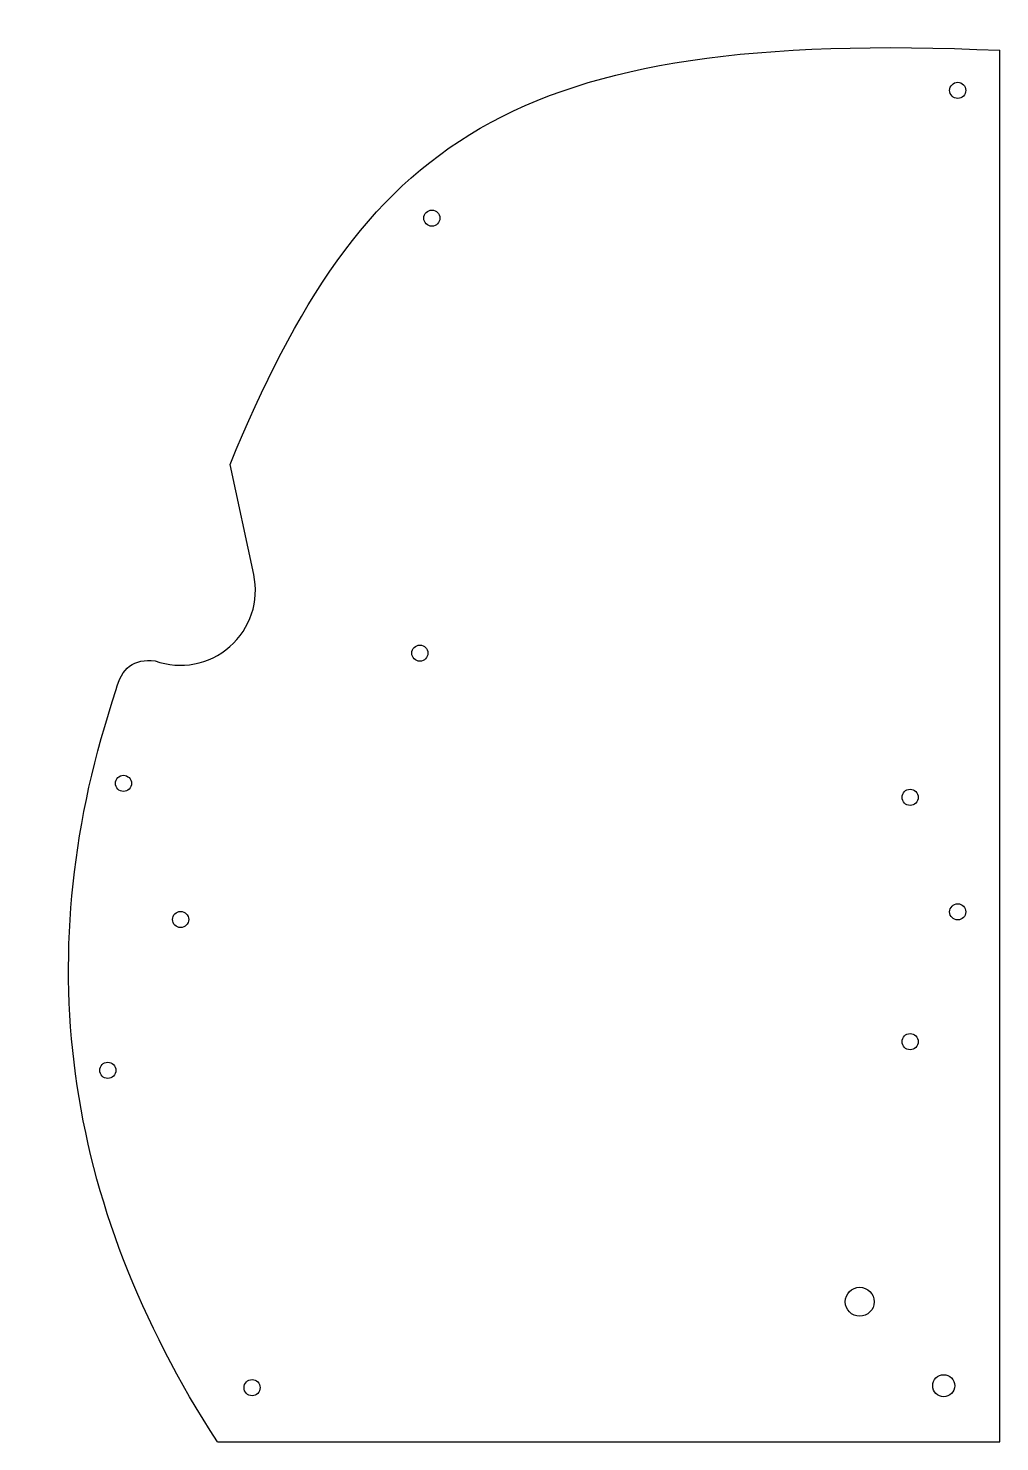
# Model space of a CAD drawing. Header units: inches. Extents: x 15.3 to 24, y 0 to 12.6.
import ezdxf

# ---------------------------------------------------------------- set-up
doc = ezdxf.new("R2010")
doc.units = ezdxf.units.IN
doc.header["$MEASUREMENT"] = 0

msp = doc.modelspace()

# ---------------------------------------------------------------- linework, layer by layer
at = {"color": 7, "linetype": 'Continuous', "lineweight": 25}
for p, q in [((24, 0), (24, 12.427)), ((17.341, 7.746), (17.129, 8.728)), ((17.016, 0), (24, 0))]:
    msp.add_line(p, q, dxfattribs=at)
for centre, radius in [((23.625, 12.069), 0.072), ((18.931, 10.928), 0.072), ((18.824, 7.043), 0.072), ((16.178, 5.88), 0.072), ((23.2, 5.755), 0.072), ((23.625, 4.732), 0.072), ((16.688, 4.664), 0.072), ((23.2, 3.573), 0.072), ((16.038, 3.317), 0.072), ((22.75, 1.25), 0.129), ((17.326, 0.483), 0.072), ((23.5, 0.5), 0.098)]:
    msp.add_circle(centre, radius, dxfattribs=at)
msp.add_arc((16.686, 7.605), 0.67, 250.2925, 12.1596, dxfattribs=at)
for points in [[(17.129, 8.728), (18.317, 11.606), (19.608, 12.624), (24, 12.427)], [(16.114, 6.717), (16.157, 6.91), (16.272, 6.995), (16.46, 6.974)], [(17.016, 0), (15.629, 2.14), (15.328, 4.379), (16.114, 6.717)]]:
    msp.add_open_spline(points, degree=3, dxfattribs=at)

doc.saveas('drawing.dxf')
